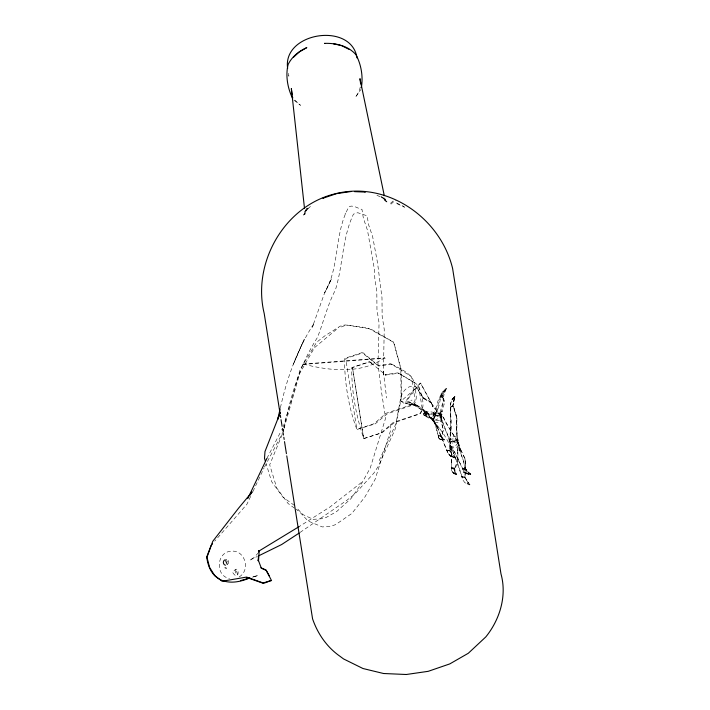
<?xml version="1.0" encoding="UTF-8"?>
<svg xmlns="http://www.w3.org/2000/svg" width="710" height="710" viewBox="0 0 710 710"><rect width="100%" height="100%" fill="white"/><g stroke="black" fill="none" stroke-linecap="round" stroke-linejoin="round"><path stroke-width="0.53" stroke-dasharray="3.55 2.66" d="M453.273 472.851L456.388 474.44L454.302 472.469L456.503 474.262L454.746 471.156L454.817 469.39L454.879 471.538L454.941 469.754L454.817 471.014M441.451 415.847L441.221 414.516C438.416 412.714 434.635 415.874 433.828 418.651M457.586 450.522L458.527 442.791L457.764 451.853L457.826 451.107L458.065 461.349L454.746 469.541L451.817 468.387M440.564 396.526L438.523 402.508L436.623 411.498C431.343 428.973 430.89 405.481 440.262 415.19L443.821 400.688L443.129 400.067L442.703 395.159L441.15 395.097L441.691 396.295L443.102 394.192C443.084 395.15 439.312 398.984 440.253 395.603C440.067 393.446 452.066 383.311 442.942 391.929L444.531 390.456L441.017 395.221L439.49 403.804L437.023 412.261L436.33 411.631L433.695 418.492C435.434 420.498 439.623 421.838 441.141 418.944C439.197 413.025 441.469 406.75 443.564 400.644L444.096 401.354L442.969 395.683L442.587 397.511L441.7 396.553L443.475 394.84L443.555 393.065L446.173 388.796L443.439 396.65L441.345 397.627M300.037 532.456L346.666 500.443L355.115 493.778L373.904 473.055L378.288 466.337L395.097 429.399L401.106 398.949L400.804 368.65L393.562 342.122L370.709 328.978L346.418 324.994L338.821 327.905M449.9 441.868L450.868 430.606C453.779 420.604 445.392 403.821 455.305 396.189C453.113 399.384 454.773 403.679 451.986 406.36L453.255 405.632L456.716 417.143L456.699 431.263L457.728 442.099L449.43 441.478L450.477 430.801L450.823 406.777M390.793 424.544L390.314 431.378L375.066 479.436L364.789 497.16L351.823 513.472L335.635 524.628L330.31 526.394L322.287 526.927L308.078 521.007L299.514 511.795L295.999 509.256M454.702 473.605L453.255 473.037L451.675 470.766L451.267 451.773L450.025 444.602L450.468 442.658L451.942 441.132A3.825 2.938 -9.4 0 1 455.199 440.484L457.213 441.318L458.456 442.933M457.817 441.558L460.417 449.519L457.693 441.229C459.263 442.827 453.415 449.741 450.246 445.578L450.025 444.602M441.292 418.057L442.028 411.312L441.913 411.977L444.54 402.845L443.093 396.056M451.764 406.431L453.282 404.434L453.237 402.037L455.305 396.189M425.84 412.457L423.684 413.149L423.275 414.986L425.92 412.066M444.043 439.463L441.54 437.351L444.575 439.845L440.857 439.481L439.002 438.327L441.363 439.809L443.777 439.987M446.945 450.175L449.989 450.389C451.338 437.919 443.413 427.757 441.025 415.971L439.126 418.208L434.529 420.453L433.535 420.355L430.81 416.939M283.086 432.363L283.814 429.133M284.062 428.05C290.514 396.499 299.833 364.789 317.423 337.516C323.645 321.781 327.408 305.087 335.36 290.07C343.152 265.194 342.087 237.93 353.473 214.118L357.716 212.707L367.159 215.84L368.534 224.546L372.652 236.678L377.569 263.019L381.989 297.721L382.14 316.003L384.243 329.289L383.32 376.052L383.187 370.158L386.595 397.964M280.406 407.753C286.929 378.075 297.419 348.716 314.175 323.219L312.338 327.248L324.656 292.768L331.677 278.506L324.656 292.768C340.143 266.49 333.993 233.04 349 206.699C353.269 204.524 357.84 208.633 361.985 209.423L363.351 218.13L367.478 230.262L374.347 268.983L374.853 278.941L376.806 291.313L376.966 309.587L379.06 322.881L378.004 363.742L381.421 391.547L385.61 418.128L370.23 468.094L361.94 482.915L350.971 498.615L336.62 511.582L326.121 517.484L322.5 518.691L313.261 519.347L302.904 514.59L296.478 507.685M360.254 87.055L359.224 91.306L355.408 97.376L360.866 89.531M438.673 435.887L438.389 436.286L435.044 423.764L435.301 424.571C429.541 410.904 415.563 402.18 400.981 401.274C399.304 393.846 408.072 383.657 415.767 386.524L423.613 398.523L422.202 396.979L430.775 402.135L432.993 406.928L432.417 406.005L440.679 415.43L441.425 422.193L443.457 430.171L441.309 436.916L441.292 435.949L439.774 436.215M470.89 474.316L467.073 471.147L470.89 474.316L466.559 473.747L467.207 471.351L466.266 469.381L462.955 468.893M440.803 396.863L442.552 393.189L445.498 389.506M282.784 432.479L283.725 429.328M284.036 428.281L299.789 373.291L314.503 347.66L338.599 327.621M454.01 397.218L451.977 399.748L450.495 403.271L450.655 430.943L449.741 441.647L458.03 442.268L456.876 431.405L456.894 417.294L453.202 405.845L451.01 407.096M228.673 563.704L228.691 561.157L226.889 559.595M453.699 397.591L452.013 399.81M458.678 444.762L456.832 447.238A3.825 2.938 -9.4 0 1 453.575 447.886L451.569 447.051L450.317 445.436L451.498 452.359L451.675 461.997M452.004 467.97C453.504 467.934 456.157 469.567 453.166 468.502L454.453 468.76L457.959 459.858M282.252 434.396L269.685 464.801L276.776 488.001L288.1 503.532L295.12 508.617M424.917 412.652L425.325 412.43M379.158 460.666L395.94 423.737L401.54 393.411L401.061 368.978L393.819 342.442L367.505 327.78L345.486 324.976L342.726 325.242L339.983 326.289L324.523 336.07L316.642 342.264L300.277 369.085L291.473 400.192L283.219 426.95L281.692 429.896M250.639 496.37L246.938 504.207L214.713 541.153M252.955 491.48L264.067 467.979M432.816 414.738L435.745 408.827L438.194 400.342L440.546 395.63L440.431 396.925M345.042 214.101L345.548 213.071M450.628 406.963L453.033 405.703L456.495 417.214L456.477 431.334L457.506 442.17L458.03 442.268M266.907 458.385L281.178 430.881M264.528 467.002L282.278 433.437M425.53 414.729L423.302 414.711L425.53 416.344L426.435 415.572L426.541 413.886L433.251 413.859L441.256 416.566C443.555 423.062 434.884 425.139 432.204 419.681L432.931 420.214L425.077 416.051L426.453 415.519L426.435 413.619L425.432 414.8M454.755 397.36C453.042 400.582 455.057 405.241 451.107 407.025M308.131 208.012L303.676 215.121L306.542 208.163L304.688 215.787L304.617 209.388M390.988 204.134L393.997 201.391M454.702 396.393L452.092 399.659L453.237 398.106M258.529 552.664L253.798 557.687L249.627 560.261L257.393 556.445M424.615 412.9L423.728 413.859M445.8 389.417L443.963 392.337L445.907 389.133L445.552 389.417M444.504 390.589L445.117 389.923M307.794 208.465L305.655 210.861L311.015 205.935M443.093 391.663L445.552 389.293M303.099 364.017L384.296 357.893M384.74 357.467C361.958 374.747 328.135 370.744 302.087 363.715M390.411 203.406L393.34 200.788L396.207 200.566M239.163 576.928C250.887 570.157 245.074 549.709 231.247 551.173C216.266 551.892 214.935 575.952 229.508 578.517M361.47 482.463L330.168 506.851L298.963 526.705M442.587 397.511L440.928 397.715M469.78 484.477C470.801 485.551 467.473 484.087 465.671 482.96M426.541 413.886L425.467 414.525M440.022 414.684L441.221 416.841L433.215 414.134L426.506 414.161L424.358 415.439L431.174 418.367L433.251 420.116L438.123 429.177L448.072 453.654L450.735 456.184L455.385 457.861L451.382 453.486L450.539 451.311L447.309 450.131M452.137 443.146L453.078 442.765M469.709 484.735L467.269 482.853L469.896 484.664M440.937 439.623L443.111 439.818M470.712 474.227L470.073 474.422C464.074 472.869 459.361 470.322 469.212 474.236M252.449 577.15L257.561 575.641L251.97 577.283M257.561 575.641L252.653 576.893M438.434 436.126C441.842 431.884 441.389 443.395 443.102 428.689L441.114 421.58L440.626 415.625C437.821 410.788 431.014 415.51 433.251 420.116C434.52 417.808 438.416 414.924 440.866 416.024M439.854 436.384C439.827 436.268 443.129 436.961 440.306 435.434C436.845 434.058 439.685 441.309 438.478 436.632M391.707 364.274L391.893 364.239C401.851 369.741 415.181 374.507 415.013 387.882C415.874 393.526 417.906 399.934 413.593 404.771L387.314 413.806L375.164 423.879L356.881 429.523L345.69 358.586L363.103 352.799L378.945 366.058L391.627 364.23L411.392 376.611L415.119 400.227L412.723 404.407L386.125 413.255L374.028 423.728L356.873 429.426C348.637 407.611 344.457 382.166 344.563 358.435L361.976 352.648L378.678 366.049L377.747 365.508L390.74 363.715L391.627 364.23M464.083 469.026L465.627 469.035L465.201 459.379L460.213 448.924M410.859 400.307L412.057 400.12M385.734 375.031L398.683 373.211L414.968 382.903L418.58 385.761L422.308 409.377L419.912 413.566L393.313 422.406L381.217 432.887L363.804 438.673C356.065 416.051 351.503 391.503 351.752 367.594L369.164 361.798L372.005 363.635M468.857 474.165L466.39 473.676L464.047 471.972L454.959 452.643L450.433 445.631L450.184 443.998L450.948 442.117L453.566 440.022L456.503 439.836L457.764 440.874L460.426 449.039L465.21 458.891L465.769 468.911L464.145 469.141M302.655 364.434L385.308 358.195M460.151 451.524L458.172 443.377L460.151 451.524L464.819 464.704L465.094 477.005L461.917 476.783L454.231 454.489L449.776 444.895M454.959 457.409L451.391 453.592L450.557 451.453L448.445 450.406L449.838 450.442L449.066 438.62L443.839 426.115L440.839 415.936M424.394 415.164L431.21 418.092L433.286 419.841L438.283 429.133L446.909 450.291L449.803 450.38M436.721 413.548L433.783 413.442L435.434 413.806C434.68 411.188 422.53 410.966 426.506 414.161M442.987 439.863L444.327 439.925M462.183 476.774L462.787 476.809M466.443 469.656L464.304 469.132L466.497 473.579M457.781 441.514L445.853 422.787L442.703 415.377L432.15 404.505L420.56 382.992L406.688 400.582L425.423 412.12L440.555 429.727C450.948 443.812 456.876 460.257 462.041 476.792L464.908 476.987C466.86 464.18 459.352 453.228 457.497 440.928C450.912 432.381 446.386 422.37 440.777 413.468M469.754 484.868L469.186 484.744M462.308 476.836L465.813 478.105L466.541 480.359L468.458 482.844C468.813 482.223 462.698 474.875 464.447 477.386L463.568 476.898M415.35 404.238L416.193 404.336L414.294 403.928M352.506 367.709L363.777 438.523M440.626 436.313L441.593 436.472M465.751 483.004C463.639 483.892 459.379 469.381 463.089 480.271M463.195 469.603L454.737 452.536L450.246 445.578L451.427 452.501M449.43 441.478C449.572 436.535 457.622 433.65 458.305 441.043M464.233 469.017L467.207 471.351M448.445 450.406L448.915 450.601L448.454 450.344M450.894 456.139L453.77 457.453L450.814 456.095M450.912 456.184L453.095 457.151M432.133 404.558L420.426 382.974L412.643 391.423L406.573 400.183L425.547 412.173L440.475 429.603M396.437 202.953L404.256 206.681M397.005 203.681L404.824 207.409M449.35 450.779L450.566 451.365M456.113 474.386C453.956 474.981 449.856 467.988 453.317 472.931M376.904 195.206L385.148 199.35L380.986 196.652L387.864 202.927L382.903 197.105M453.823 468.866L454.693 469.354M454.613 457.817L451.88 456.246L454.746 457.932M423.701 398.55L430.074 402.242M464.535 477.431L465.645 478.078L466.381 480.333L469.532 484.193M423.071 410.664L425.423 412.12M466.47 473.676L463.958 472.061L466.559 473.747M426.302 411.578L427.003 412.031M294.339 505.387L282.926 497.115L271.602 481.593L266.117 463.657M470.268 473.907L469.727 473.481M370.966 362.739L385.867 375.2L384.935 374.658L397.928 372.865L415.137 383.143M371.871 363.476L369.892 361.772L352.48 367.558L363.671 438.505L381.953 432.851L394.103 422.778L420.382 413.744C425.947 405.303 421.42 394.316 418.447 385.592M293.922 100.066L300.507 105.329L295.289 100.563L293.727 97.714M427.668 412.971L428.405 413.646L417.711 405.898L405.179 403.014L418.669 406.226L403.395 402.943L401.035 401.079L416.77 387.536L423.666 398.328L431.449 402.836L433.047 406.732M435.203 412.421L435.798 413.096M434.618 421.953L433.411 420.063L438.283 429.133M465.769 468.911C463.586 466.71 461.092 470.038 464.047 471.972M454.977 442.126L454.622 441.505M456.255 473.659L454.746 471.156M433.535 420.355L432.931 419.415L435.354 424.376L438.531 436.437M452.847 440.262L453.779 441.726M450.823 446.324L450.433 445.631M454.453 468.76L453.015 467.544L451.746 468.112M383.01 197.336L385.628 202.119L384.5 196.705M426.666 411.143L427.092 412.057M457.817 442.632C457.204 438.389 448.818 437.085 449.661 442.481M440.413 415.971C439.304 409.546 431.121 413.531 433.437 418.891M227.218 561.335L227.448 562.027M440.759 416.814L441.185 418.403M458.509 444.584L457.63 440.999M288.411 73.299L288.863 76.192L288.455 73.032M464.988 458.775L465.547 468.804M451.764 471.041L451.746 461.855M457.657 450.38L457.888 460M232.809 572.686C240.042 583.522 239.776 560.953 232.809 572.686M425.76 412.554L425.831 413.699L425.956 411.88L425.76 412.554M235.338 569.695L235.258 570.006A2.991 0.692 72.7 0 0 235.454 571.727L236.137 573.76A2.662 0.621 72.7 0 0 236.892 574.922L237.291 574.532A2.991 0.692 72.7 0 0 237.096 572.81L236.421 570.769A2.662 0.621 72.7 0 0 235.658 569.606L235.338 569.695M454.187 398.993L453.379 402.064L454.187 399.055M302.132 343.906L293.248 364.505L304.306 339.105L302.132 343.906M424.917 412.599L424.358 412.767L426.408 413.894L424.917 412.599M441.363 439.809L439.419 438.869L441.363 439.809M450.77 456.06L448.241 453.708L446.909 450.291L448.232 453.601L450.77 456.06M466.292 469.647L467.082 471.449L466.292 469.647M441.895 436.872L442.135 437.999L441.895 436.872"/><path stroke-width="1.06" d="M258.192 560.421L258.218 559.862L261.324 568.213L266.294 570.423L271.566 580.682M258.183 560.793L258.449 556.427M258.555 560.297L259.168 550.924L298.963 526.705M258.715 552.069L258.83 550.498L258.751 551.066M280.166 408.809L277.716 419.344L280.326 412.492L264.981 451.551L264.502 458.385L265.469 461.553M361.337 87.596C363.298 76.769 361.195 64.29 355.887 54.617C348.14 45.751 335.874 43.008 324.532 43.372L324.798 43.381M247.799 498.526L266.907 458.385M249.991 495.172L252.183 491.817L238.604 508.138L212.778 541.304L206.965 557.279L209.583 567.405L214.686 575.517L222.115 581.25L245.962 577.186L263.437 583.38M212.565 543.691L211.127 545.378L206.725 556.968C209.805 582.218 229.374 586.815 249.379 578.055M293.461 57.306L299.327 51.901L306.818 47.605C299.025 51.093 291.961 56.614 288.154 64.424C285.305 75.5 287.639 88.368 292.662 98.477M224.662 559.933C222.612 561.157 223.038 564.672 225.398 565.24M227.351 564.503L225.993 561.654A2.991 0.692 72.7 0 1 225.798 559.933L226.197 559.533M299.15 533.068L281.657 544.526L258.369 555.974M323.618 197.948L322.935 198.25L336.638 193.608L351.175 191.505M240.512 580.647L249.893 577.896M334.268 43.754L333.558 43.727L341.865 45.742M354.485 191.638L364.443 192.037M364.727 191.993L365.552 192.082M246.734 577.123L263.082 582.928M225.061 567.707L226.348 568.266M260.969 567.76L265.93 569.97L269.48 576.174M342.744 46.185L348.894 49.274M384.279 195.623L359.961 78.668L360.636 83.886M357.015 57.918C351.574 21.513 282.207 32.278 287.648 68.479M280.006 413.149L264.2 313.447C251.855 262.984 284.47 205.598 335.759 193.644C387.616 180.873 440.44 217.952 452.607 268.46L500.976 573.875C507.1 595.85 499.867 619.519 485.835 636.888L468.316 653.262L449.776 663.912L428.219 671.323L406.306 674.5L383.551 673.506L362.97 668.518L343.525 658.916L340.037 656.324C326.955 647.192 317.716 633.844 312.577 618.871L286.769 455.864M280.352 415.341L280.698 417.533M281.045 419.725L282.083 426.293M282.438 428.485L282.784 430.677M283.13 432.869L283.476 435.061M283.822 437.253L284.169 439.437M284.515 441.629L286.423 453.672M292.165 94.865L291.348 88.608L304.492 208.296M263.863 582.75L264.466 583.043L271.06 580.558L263.863 582.75"/></g></svg>
